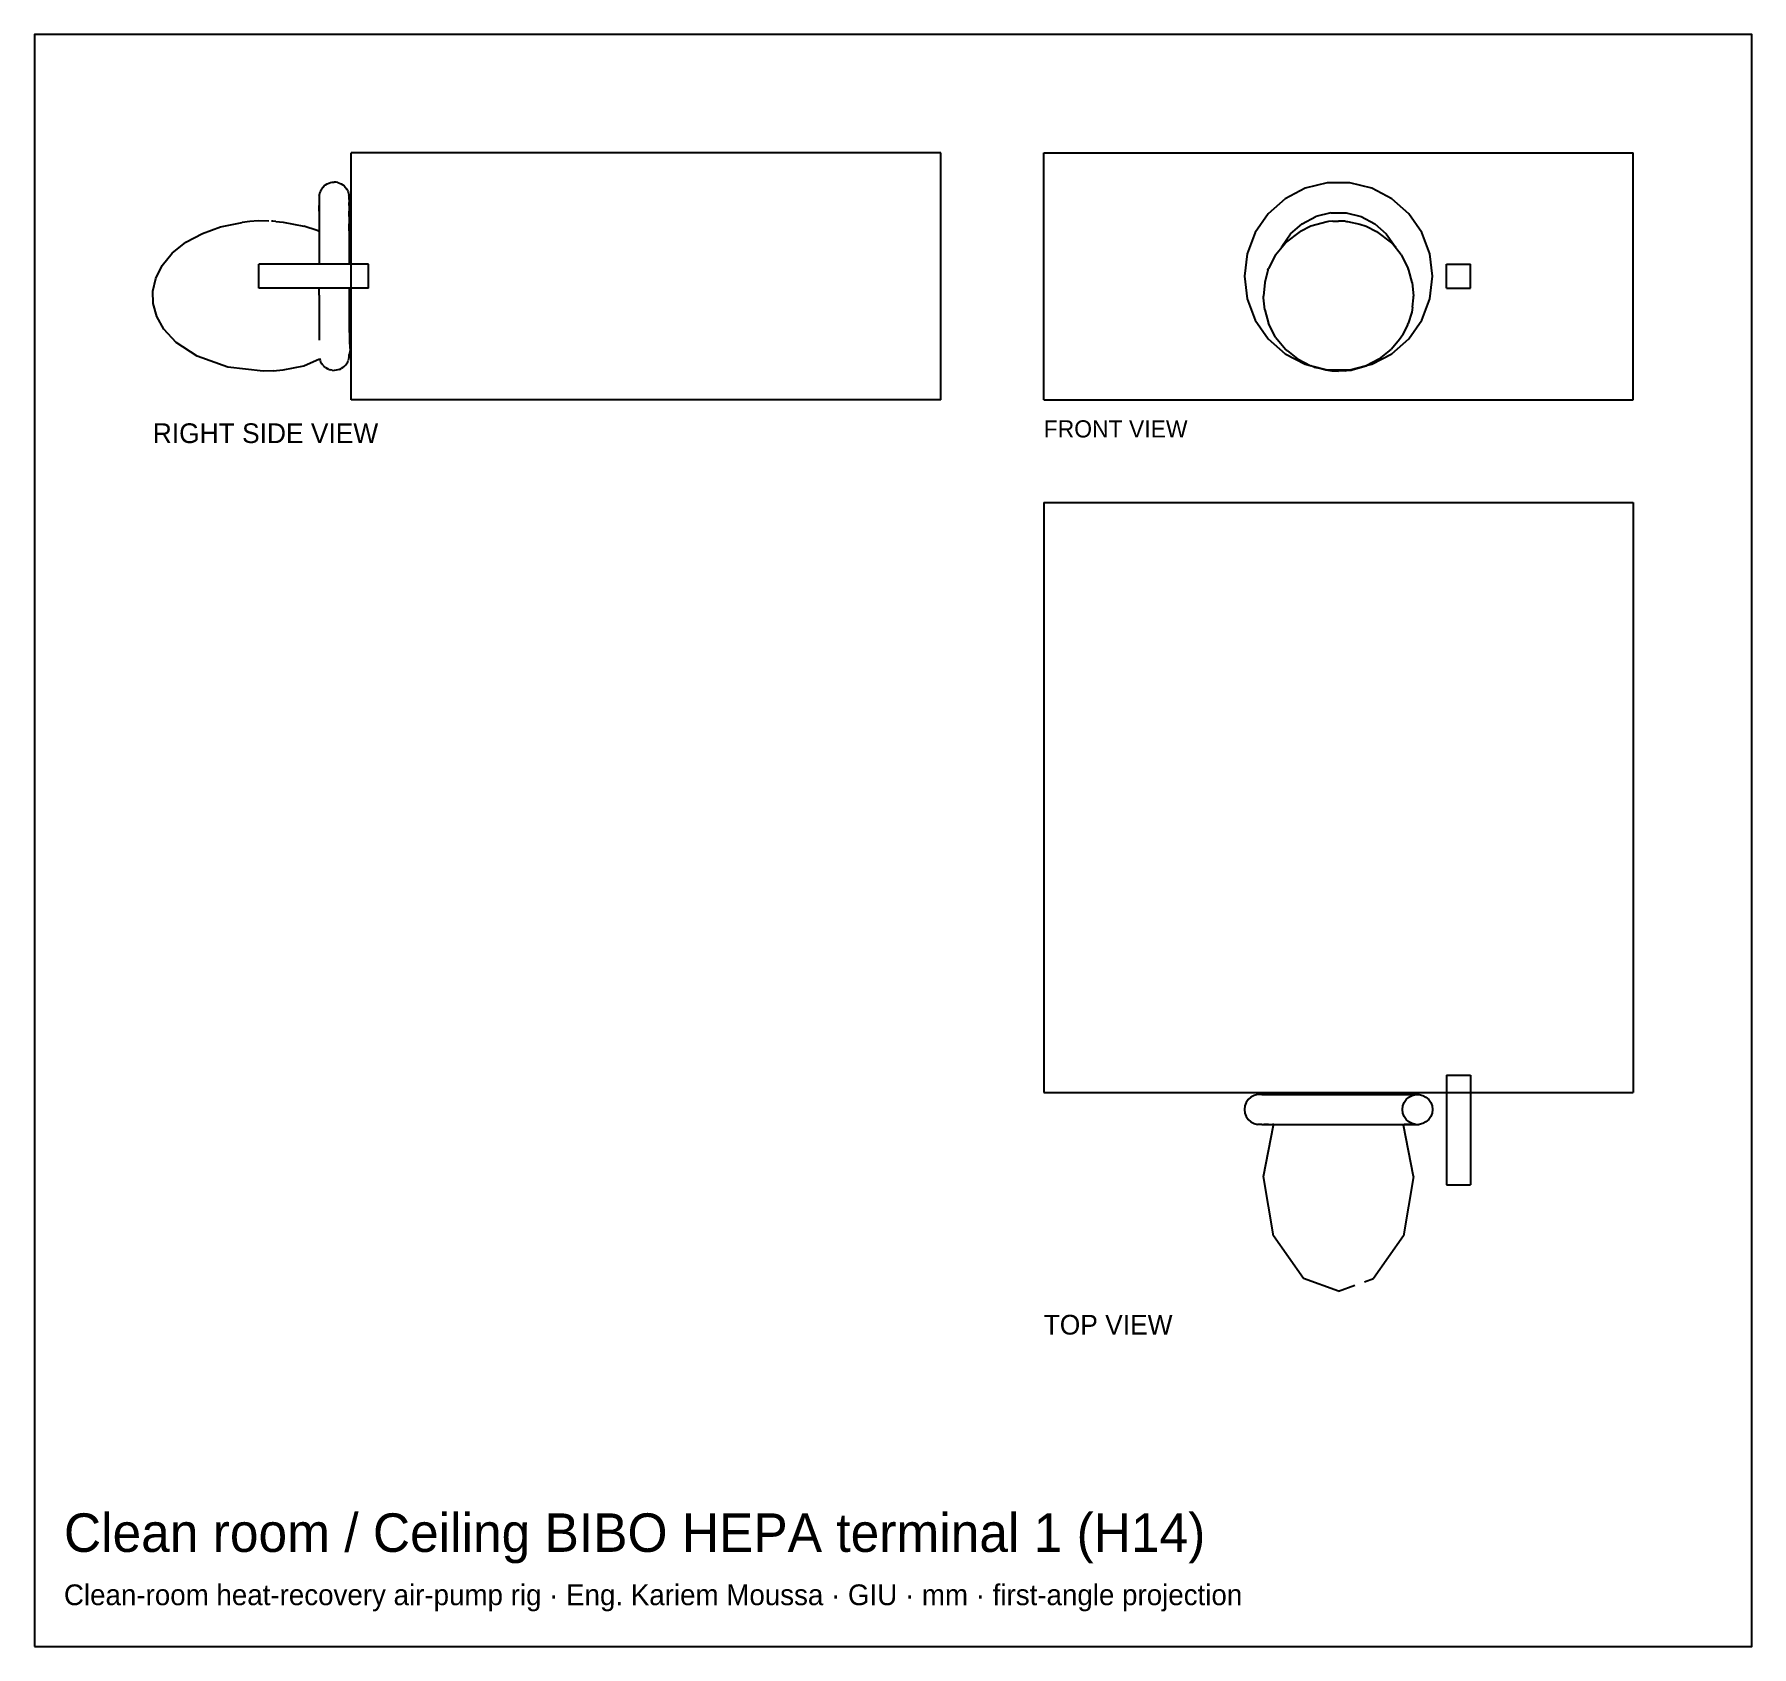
# Model space of a CAD drawing. Header units: millimetres. Extents: x -50 to 200, y 222 to 457.
import ezdxf

# ---------------------------------------------------------------- set-up
doc = ezdxf.new("R2010")
doc.units = ezdxf.units.MM
for name, color, linetype in [('BORDER', 7, 'Continuous'), ('HIDDEN', 8, 'Continuous'), ('TEXT', 5, 'Continuous'), ('VISIBLE', 7, 'Continuous')]:
    doc.layers.add(name, color=color, linetype=linetype)

msp = doc.modelspace()

# ---------------------------------------------------------------- linework, layer by layer
at = {"layer": 'BORDER'}
msp.add_lwpolyline([(-50.24, 222.17), (200.28, 222.17), (200.28, 457.28), (-50.24, 457.28)], close=True, dxfattribs=at)
at = {"layer": 'HIDDEN'}
for points in [[(82, 440), (-4, 440)], [(-4, 404), (-4, 440)], [(82, 404), (82, 440)], [(97, 440), (183, 440)], [(97, 404), (97, 440)], [(183, 404), (183, 440)], [(-1.5, 423.75), (-17.5, 423.75)], [(-17.5, 420.25), (-17.5, 423.75)], [(-1.5, 423.75), (-4, 423.75)], [(-1.5, 420.25), (-1.5, 423.75)], [(-1.5, 420.25), (-1.5, 423.75)], [(155.77, 423.75), (159.27, 423.75)], [(155.77, 420.25), (155.77, 423.75)], [(159.27, 420.25), (159.27, 423.75)], [(-1.5, 420.25), (-17.5, 420.25)], [(-1.5, 420.25), (-4, 420.25)], [(155.77, 420.25), (159.27, 420.25)], [(-16.87, 408.18), (-22.02, 408.75)], [(135.89, 408.98), (138.35, 408.38)], [(138.35, 408.38), (141.65, 408.38)], [(141.65, 408.38), (144.11, 408.98)], [(82, 404), (-4, 404)], [(97, 404), (183, 404)], [(97, 389), (183, 389)], [(97, 389), (97, 303)], [(183, 389), (183, 303)], [(155.77, 305.5), (159.27, 305.5)], [(155.77, 305.5), (159.27, 305.5)], [(155.77, 305.5), (155.77, 303)], [(155.77, 305.5), (155.77, 289.5)], [(159.27, 305.5), (159.27, 303)], [(159.27, 305.5), (159.27, 289.5)], [(97, 303), (183, 303)], [(149.32, 300.5), (149.38, 301.03)], [(149.38, 301.03), (149.57, 301.52)], [(149.57, 301.52), (149.87, 301.96)], [(149.87, 301.96), (150.27, 302.31)], [(150.27, 302.31), (150.74, 302.56)], [(150.74, 302.56), (151.25, 302.68)], [(149.38, 299.97), (149.32, 300.5)], [(149.57, 299.48), (149.38, 299.97)], [(149.87, 299.04), (149.57, 299.48)], [(150.27, 298.69), (149.87, 299.04)], [(150.74, 298.44), (150.27, 298.69)], [(151.25, 298.32), (150.74, 298.44)], [(155.77, 289.5), (159.27, 289.5)]]:
    msp.add_lwpolyline(points, dxfattribs=at)
at = {"layer": 'VISIBLE'}
for points in [[(82, 440), (-4, 440)], [(-4, 404), (-4, 440)], [(82, 404), (82, 440)], [(97, 440), (183, 440)], [(97, 404), (97, 440)], [(183, 404), (183, 440)], [(-8.68, 433.79), (-8.7, 433.44)], [(-8.7, 433.44), (-8.7, 433.2)], [(-8.68, 433.79), (-8.66, 433.9)], [(-8.66, 433.9), (-8.56, 434.3)], [(-8.48, 434.48), (-8.56, 434.3)], [(-8.48, 434.48), (-8.31, 434.77)], [(-8.17, 434.95), (-8.31, 434.77)], [(-8.17, 434.95), (-7.96, 435.17)], [(-7.96, 435.17), (-7.77, 435.32)], [(-7.77, 435.32), (-7.52, 435.47)], [(-7.52, 435.47), (-7.29, 435.57)], [(-7.29, 435.57), (-7.03, 435.66)], [(-7.03, 435.66), (-6.77, 435.7)], [(-6.77, 435.7), (-6.5, 435.72)], [(-6.23, 435.7), (-6.5, 435.72)], [(-5.97, 435.66), (-6.23, 435.7)], [(-5.97, 435.66), (-5.71, 435.57)], [(-5.71, 435.57), (-5.48, 435.47)], [(-5.48, 435.47), (-5.23, 435.32)], [(-5.23, 435.32), (-5.04, 435.17)], [(-5.04, 435.17), (-4.83, 434.95)], [(-4.83, 434.95), (-4.69, 434.77)], [(-4.52, 434.48), (-4.69, 434.77)], [(-4.52, 434.48), (-4.44, 434.3)], [(-4.44, 434.3), (-4.34, 433.9)], [(-4.3, 433.79), (-4.34, 433.9)], [(-4.3, 433.44), (-4.3, 433.79)], [(-4.3, 433.2), (-4.3, 433.44)], [(135.13, 434.83), (132.21, 433.29)], [(138.35, 435.62), (135.13, 434.83)], [(141.65, 435.62), (138.35, 435.62)], [(144.87, 434.83), (141.65, 435.62)], [(147.79, 433.29), (144.87, 434.83)], [(-8.7, 433.2), (-8.7, 432.77)], [(-8.7, 432.77), (-8.7, 432.29)], [(-8.7, 431.48), (-8.7, 432.33)], [(-8.7, 432.29), (-8.7, 431.48)], [(-8.7, 431.48), (-8.7, 430.78)], [(-4.3, 433.2), (-4.3, 432.77)], [(-4.3, 432.77), (-4.3, 432.4)], [(-4.3, 432.33), (-4.3, 432.77)], [(-4.3, 432.4), (-4.3, 431.48)], [(-4.3, 431.48), (-4.3, 430.78)], [(-4.3, 430.74), (-4.3, 431.48)], [(129.73, 431.1), (127.85, 428.38)], [(132.21, 433.29), (129.73, 431.1)], [(138.88, 431.25), (136.7, 430.71)], [(138.88, 431.25), (141.12, 431.25)], [(141.12, 431.25), (143.3, 430.71)], [(150.27, 431.1), (147.79, 433.29)], [(152.15, 428.38), (150.27, 431.1)], [(-25.73, 428.26), (-23.08, 429.22)], [(-23.08, 429.22), (-19.94, 429.86)], [(-18.8, 429.98), (-19.94, 429.86)], [(-17.57, 430.1), (-18.8, 429.98)], [(-16.05, 430.06), (-17.57, 430.1)], [(-15.43, 430.02), (-15.62, 430.03)], [(-15.01, 429.99), (-15.43, 430.02)], [(-15.01, 429.99), (-13.93, 429.88)], [(-13.93, 429.88), (-10.93, 429.3)], [(-8.98, 428.67), (-10.93, 429.3)], [(-8.7, 428.52), (-8.98, 428.67)], [(-8.7, 430.78), (-8.7, 429.64)], [(-8.7, 429.64), (-8.7, 428.63)], [(-8.7, 428.52), (-8.7, 428.64)], [(-8.7, 428.63), (-8.7, 427.35)], [(-4.3, 430.78), (-4.3, 429.64)], [(-4.3, 429.64), (-4.3, 428.65)], [(-4.3, 428.64), (-4.3, 429.64)], [(-4.3, 428.65), (-4.3, 427.35)], [(132.26, 426.86), (134.44, 428.55)], [(133.02, 428.18), (134.71, 429.67)], [(135.97, 429.3), (134.44, 428.55)], [(134.71, 429.67), (136.7, 430.71)], [(138.37, 429.95), (135.97, 429.3)], [(138.55, 429.97), (138.37, 429.95)], [(139.17, 430.03), (138.55, 429.97)], [(139.17, 430.03), (140, 430.06)], [(140.98, 430.02), (140, 430.06)], [(140.98, 430.02), (141.19, 430)], [(141.19, 430), (141.32, 429.98)], [(141.32, 429.98), (143.11, 429.61)], [(143.11, 429.61), (144.03, 429.3)], [(143.3, 430.71), (145.29, 429.67)], [(144.03, 429.3), (145.56, 428.55)], [(145.29, 429.67), (146.98, 428.18)], [(145.56, 428.55), (147.74, 426.86)], [(-30.11, 425.37), (-28.13, 426.96)], [(-28.13, 426.96), (-25.73, 428.26)], [(-8.7, 427.35), (-8.7, 426.15)], [(-8.7, 426.15), (-8.7, 424.76)], [(-4.3, 427.35), (-4.3, 426.15)], [(-4.3, 426.15), (-4.3, 424.76)], [(-4.3, 426.14), (-4.3, 426.15)], [(127.85, 428.38), (126.68, 425.28)], [(130.84, 425.11), (132.26, 426.86)], [(131.67, 426.13), (131.75, 426.33)], [(131.75, 426.33), (133.02, 428.18)], [(146.98, 428.18), (148.25, 426.33)], [(147.93, 426.66), (147.74, 426.86)], [(149.16, 425.11), (147.93, 426.66)], [(148.25, 426.33), (148.31, 426.18)], [(153.32, 425.28), (152.15, 428.38)], [(-32.54, 421.7), (-31.6, 423.58)], [(-31.6, 423.58), (-30.11, 425.37)], [(-4, 423.75), (-17.5, 423.75)], [(-17.5, 420.25), (-17.5, 423.75)], [(-8.7, 424.76), (-8.7, 423.75)], [(-4, 425.35), (-4.3, 425.66)], [(-4.3, 424.76), (-4.3, 423.75)], [(126.68, 425.28), (126.28, 422)], [(130.84, 425.11), (129.82, 423.15)], [(149.16, 425.11), (150.18, 423.15)], [(153.72, 422), (153.32, 425.28)], [(155.77, 423.75), (159.27, 423.75)], [(155.77, 420.25), (155.77, 423.75)], [(159.27, 420.25), (159.27, 423.75)], [(-32.96, 419.84), (-32.54, 421.7)], [(126.28, 422), (126.68, 418.72)], [(129.24, 421.11), (129.06, 419.12)], [(129.72, 422.88), (129.24, 421.11)], [(129.72, 422.88), (129.82, 423.15)], [(150.28, 422.88), (150.18, 423.15)], [(150.76, 421.11), (150.28, 422.88)], [(150.76, 421.11), (150.94, 419.12)], [(153.32, 418.72), (153.72, 422)], [(-32.91, 418.02), (-32.96, 419.84)], [(-4, 420.25), (-17.5, 420.25)], [(-8.7, 419.24), (-8.7, 420.25)], [(-8.7, 419.24), (-8.7, 417.86)], [(-4.3, 420.25), (-4.3, 419.24)], [(-4.3, 419.24), (-4.3, 417.86)], [(126.68, 418.72), (127.85, 415.62)], [(129.06, 418.85), (129.06, 419.12)], [(129.24, 417.13), (129.06, 418.85)], [(150.82, 417.48), (150.94, 418.85)], [(150.94, 418.85), (150.94, 419.12)], [(152.15, 415.62), (153.32, 418.72)], [(155.77, 420.25), (159.27, 420.25)], [(-32.39, 416.15), (-32.91, 418.02)], [(-31.33, 414.28), (-32.39, 416.15)], [(-8.7, 417.86), (-8.7, 416.65)], [(-8.7, 416.65), (-8.7, 415.35)], [(-4.3, 417.86), (-4.3, 416.65)], [(-4.3, 416.65), (-4.3, 415.37)], [(129.24, 417.13), (129.82, 415.09)], [(150.69, 416.77), (150.18, 415.09)], [(150.76, 417.13), (150.69, 416.77)], [(150.82, 417.48), (150.76, 417.13)], [(-29.53, 412.34), (-31.33, 414.28)], [(-8.7, 415.35), (-8.7, 414.36)], [(-8.7, 414.36), (-8.7, 413.28)], [(-4.3, 415.37), (-4.3, 414.36)], [(-4.3, 414.36), (-4.27, 413.22)], [(127.85, 415.62), (129.73, 412.9)], [(130.84, 413.13), (129.82, 415.09)], [(149.37, 413.46), (149.16, 413.13)], [(149.37, 413.46), (150.05, 414.78)], [(150.05, 414.78), (150.18, 415.09)], [(150.27, 412.9), (152.15, 415.62)], [(-26.51, 410.35), (-29.53, 412.34)], [(-8.7, 413.28), (-8.7, 412.68)], [(-4.18, 411.21), (-4.31, 410.54)], [(-4.27, 413.22), (-4.28, 412.52)], [(-4, 412.89), (-4.28, 412.6)], [(-4.28, 412.52), (-4.2, 411.61)], [(-4.2, 411.61), (-4.18, 411.21)], [(129.73, 412.9), (132.21, 410.71)], [(130.84, 413.13), (132.26, 411.38)], [(132.58, 411.15), (132.26, 411.38)], [(132.58, 411.15), (134.01, 409.96)], [(145.99, 409.96), (147.45, 411.11)], [(147.45, 411.11), (147.74, 411.38)], [(148.93, 412.8), (147.74, 411.38)], [(147.79, 410.71), (150.27, 412.9)], [(149.16, 413.13), (148.93, 412.8)], [(-22.02, 408.75), (-26.51, 410.35)], [(-15.42, 408.22), (-13.93, 408.36)], [(-13.93, 408.36), (-10.93, 408.94)], [(-10.93, 408.94), (-8.63, 409.97)], [(-8.64, 410.02), (-8.56, 409.7)], [(-8.56, 409.7), (-8.48, 409.52)], [(-8.48, 409.52), (-8.31, 409.23)], [(-8.17, 409.05), (-8.31, 409.23)], [(-8.17, 409.05), (-7.96, 408.83)], [(-7.77, 408.68), (-7.96, 408.83)], [(-7.77, 408.68), (-7.52, 408.53)], [(-7.29, 408.43), (-7.52, 408.53)], [(-7.29, 408.43), (-7.03, 408.34)], [(-6.77, 408.3), (-7.03, 408.34)], [(-5.97, 408.34), (-6.23, 408.3)], [(-5.71, 408.43), (-5.97, 408.34)], [(-5.71, 408.43), (-5.48, 408.53)], [(-5.23, 408.68), (-5.48, 408.53)], [(-5.23, 408.68), (-5.04, 408.83)], [(-5.04, 408.83), (-4.83, 409.05)], [(-4.83, 409.05), (-4.69, 409.23)], [(-4.69, 409.23), (-4.52, 409.52)], [(-4.52, 409.52), (-4.44, 409.7)], [(-4.34, 410.1), (-4.44, 409.7)], [(-4.34, 410.1), (-4.32, 410.21)], [(-4.32, 410.21), (-4.3, 410.56)], [(-4.3, 410.56), (-4.3, 410.58)], [(132.21, 410.71), (135.13, 409.17)], [(134.01, 409.96), (135.97, 408.94)], [(135.13, 409.17), (135.89, 408.98)], [(136.48, 408.76), (135.97, 408.94)], [(136.48, 408.76), (136.88, 408.63)], [(138.01, 408.36), (136.88, 408.63)], [(138.13, 408.34), (138.01, 408.36)], [(141.84, 408.33), (141.99, 408.36)], [(141.99, 408.36), (144.03, 408.94)], [(145.99, 409.96), (144.03, 408.94)], [(144.11, 408.98), (144.87, 409.17)], [(144.87, 409.17), (147.79, 410.71)], [(-15.42, 408.22), (-16.87, 408.18)], [(-6.77, 408.3), (-6.5, 408.28)], [(-6.23, 408.3), (-6.5, 408.28)], [(138.13, 408.34), (138.75, 408.25)], [(138.75, 408.25), (139.02, 408.22)], [(139.02, 408.22), (140, 408.18)], [(140.98, 408.22), (140, 408.18)], [(140.98, 408.22), (141.15, 408.24)], [(141.15, 408.24), (141.84, 408.33)], [(82, 404), (-4, 404)], [(97, 404), (183, 404)], [(97, 389), (183, 389)], [(97, 389), (97, 303)], [(183, 389), (183, 303)], [(97, 303), (183, 303)], [(126.34, 301.03), (126.28, 300.5)], [(126.53, 301.52), (126.34, 301.03)], [(126.83, 301.96), (126.53, 301.52)], [(127.23, 302.31), (126.83, 301.96)], [(127.7, 302.56), (127.23, 302.31)], [(128.21, 302.68), (127.7, 302.56)], [(128.81, 302.7), (128.21, 302.68)], [(128.81, 302.7), (129, 302.7)], [(129, 302.7), (129.8, 302.7)], [(129.8, 302.7), (130.34, 302.7)], [(130.39, 302.7), (129.8, 302.7)], [(130.34, 302.7), (131.38, 302.7)], [(131.38, 302.7), (132.23, 302.7)], [(132.25, 302.7), (131.38, 302.7)], [(132.23, 302.7), (133.46, 302.7)], [(133.46, 302.7), (133.66, 303)], [(133.46, 302.7), (134.56, 302.7)], [(134.56, 302.7), (135.91, 302.7)], [(135.91, 302.7), (137.2, 302.7)], [(137.2, 302.7), (138.61, 302.7)], [(138.61, 302.7), (140, 302.7)], [(140, 302.7), (141.39, 302.7)], [(141.39, 302.7), (142.8, 302.7)], [(142.8, 302.7), (144.09, 302.7)], [(144.09, 302.7), (145.42, 302.7)], [(145.42, 302.7), (146.54, 302.7)], [(146.34, 303), (146.54, 302.7)], [(146.54, 302.7), (147.73, 302.7)], [(147.73, 302.7), (148.62, 302.7)], [(148.62, 302.7), (149.58, 302.7)], [(149.61, 302.7), (148.62, 302.7)], [(149.58, 302.7), (150.2, 302.7)], [(150.2, 302.7), (150.84, 302.7)], [(150.89, 302.7), (150.2, 302.7)], [(150.84, 302.7), (151.19, 302.7)], [(151.19, 302.7), (151.25, 302.68)], [(151.25, 302.68), (151.79, 302.68)], [(151.79, 302.68), (152.3, 302.56)], [(152.3, 302.56), (152.77, 302.31)], [(152.77, 302.31), (153.17, 301.96)], [(153.17, 301.96), (153.47, 301.52)], [(153.47, 301.52), (153.66, 301.03)], [(153.66, 301.03), (153.72, 300.5)], [(155.77, 303), (155.77, 289.5)], [(159.27, 303), (159.27, 289.5)], [(126.28, 300.5), (126.34, 299.97)], [(126.34, 299.97), (126.53, 299.48)], [(126.53, 299.48), (126.83, 299.04)], [(126.83, 299.04), (127.23, 298.69)], [(127.23, 298.69), (127.7, 298.44)], [(127.7, 298.44), (128.21, 298.32)], [(128.81, 298.3), (128.21, 298.32)], [(128.81, 298.3), (129.16, 298.3)], [(129.06, 290.75), (130.52, 298.2)], [(129.8, 298.3), (129.11, 298.3)], [(129.16, 298.3), (129.8, 298.3)], [(129.8, 298.3), (130.42, 298.3)], [(130.59, 298.3), (130.39, 298.3)], [(130.42, 298.3), (131.38, 298.3)], [(130.52, 298.2), (130.59, 298.3)], [(131.38, 298.3), (132.27, 298.3)], [(132.27, 298.3), (133.46, 298.3)], [(133.46, 298.3), (134.58, 298.3)], [(134.58, 298.3), (135.91, 298.3)], [(135.91, 298.3), (137.2, 298.3)], [(137.2, 298.3), (138.61, 298.3)], [(138.61, 298.3), (140, 298.3)], [(140, 298.3), (141.39, 298.3)], [(141.39, 298.3), (142.8, 298.3)], [(142.8, 298.3), (144.09, 298.3)], [(144.09, 298.3), (145.44, 298.3)], [(145.44, 298.3), (146.54, 298.3)], [(146.54, 298.3), (147.73, 298.3)], [(147.73, 298.3), (148.62, 298.3)], [(148.62, 298.3), (149.66, 298.3)], [(149.41, 298.3), (149.48, 298.2)], [(150.94, 290.75), (149.48, 298.2)], [(150.2, 298.3), (149.61, 298.3)], [(149.66, 298.3), (150.2, 298.3)], [(150.2, 298.3), (150.84, 298.3)], [(150.89, 298.3), (150.2, 298.3)], [(150.84, 298.3), (151.19, 298.3)], [(151.19, 298.3), (151.79, 298.32)], [(152.3, 298.44), (151.79, 298.32)], [(152.77, 298.69), (152.3, 298.44)], [(153.17, 299.04), (152.77, 298.69)], [(153.47, 299.48), (153.17, 299.04)], [(153.66, 299.97), (153.47, 299.48)], [(153.72, 300.5), (153.66, 299.97)], [(130.52, 282.07), (129.06, 290.75)], [(150.94, 290.75), (149.48, 282.07)], [(155.77, 289.5), (159.27, 289.5)], [(134.9, 275.86), (130.52, 282.07)], [(149.48, 282.07), (145.1, 275.86)], [(140, 274), (134.9, 275.86)], [(143.79, 275.39), (145.1, 275.86)], [(140, 274), (142.38, 274.87)]]:
    msp.add_lwpolyline(points, dxfattribs=at)

# ---------------------------------------------------------------- texts
at = {"layer": 'TEXT'}
for s, height, p in [('FRONT VIEW', 2.5, (97, 398.5)), ('RIGHT SIDE VIEW', 2.874, (-32.96, 397.68)), ('TOP VIEW', 2.875, (97, 267.68)), ('Clean room / Ceiling BIBO HEPA terminal 1 (H14)', 5.615, (-45.92, 235.99)), ('Clean-room heat-recovery air-pump rig · Eng. Kariem Moussa · GIU · mm · first-angle projection', 3.0235, (-45.92, 228.22))]:
    msp.add_text(s, height=height, dxfattribs=at).set_placement(p)

doc.saveas('drawing.dxf')
